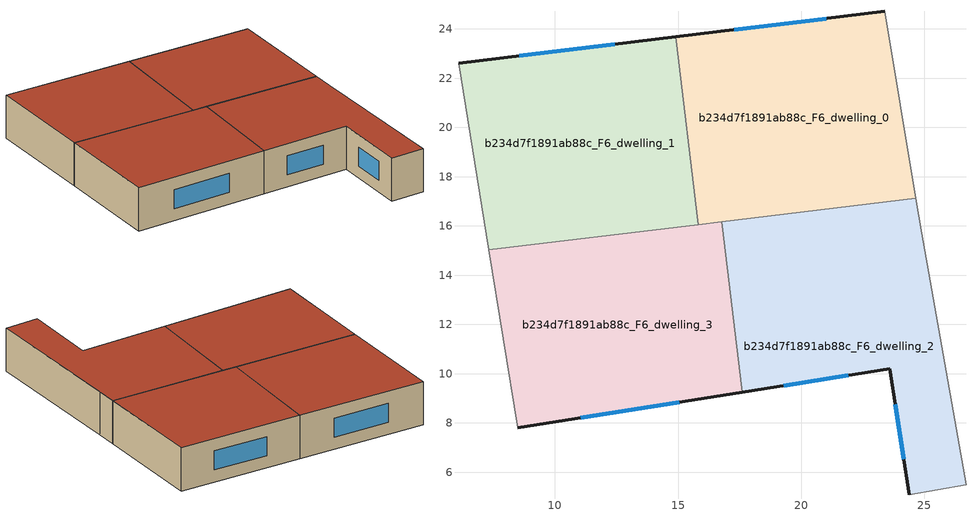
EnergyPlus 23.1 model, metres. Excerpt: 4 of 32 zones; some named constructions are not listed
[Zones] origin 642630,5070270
b234d7f1891ab88c_F6_dwelling_0
 floor to b234d7f1891ab88c_F5_dwelling_0 (EU_floor_Construction): 23.4,24.71 24.66,17.12 15.83,16.05 14.91,23.68 z18
 wall outside (EU_wall_Construction): 23.4,24.71 14.91,23.68 z18:21
 wall adiabatic (EU_wall_Construction): 24.66,17.12 23.4,24.71 z18:21
 wall to b234d7f1891ab88c_F6_dwelling_1 (EU_wall_Construction): 14.91,23.68 15.83,16.05 z18:21
 wall to b234d7f1891ab88c_F6_dwelling_2 (EU_wall_Construction): 16.78,16.17 24.66,17.12 z18:21
 wall to b234d7f1891ab88c_F6_dwelling_3 (EU_wall_Construction): 15.83,16.05 16.78,16.17 z18:21
 window (EU_Window_Construction): 21.02,24.42 17.28,23.97 z18.84:20.16
 roof outside (EU_roof_Construction): 24.66,17.12 23.4,24.71 14.91,23.68 15.83,16.05 z21
b234d7f1891ab88c_F6_dwelling_1
 floor to b234d7f1891ab88c_F5_dwelling_1 (EU_floor_Construction): 14.91,23.68 15.83,16.05 7.31,15.02 6.09,22.61 z18
 wall outside (EU_wall_Construction): 14.91,23.68 6.09,22.61 z18:21
 wall adiabatic (EU_wall_Construction): 6.09,22.61 7.31,15.02 z18:21
 wall to b234d7f1891ab88c_F6_dwelling_3 (EU_wall_Construction): 7.31,15.02 15.83,16.05 z18:21
 window (EU_Window_Construction): 12.43,23.38 8.56,22.91 z18.84:20.16
 roof outside (EU_roof_Construction): 15.83,16.05 14.91,23.68 6.09,22.61 7.31,15.02 z21
b234d7f1891ab88c_F6_dwelling_2
 floor to b234d7f1891ab88c_F5_dwelling_2 (EU_floor_Construction): 24.66,17.12 24.9,15.7 26.69,5.49 24.39,5.09 23.59,10.2 17.61,9.25 16.78,16.17 z18
 wall outside (EU_wall_Construction): 17.61,9.25 23.59,10.2 24.39,5.09 z18:21
 wall to b234d7f1891ab88c_F6_dwelling_3 (EU_wall_Construction): 16.78,16.17 17.61,9.25 z18:21
 wall adiabatic (EU_wall_Construction): 24.39,5.09 26.69,5.49 24.9,15.7 24.66,17.12 z18:21
 window (EU_Window_Construction): 19.29,9.51 21.92,9.93 / 23.82,8.77 24.17,6.52 z18.84:20.16
 roof outside (EU_roof_Construction): 26.69,5.49 24.9,15.7 24.66,17.12 16.78,16.17 17.61,9.25 23.59,10.2 24.39,5.09 z21
b234d7f1891ab88c_F6_dwelling_3
 floor to b234d7f1891ab88c_F5_dwelling_3 (EU_floor_Construction): 16.78,16.17 17.61,9.25 8.48,7.8 7.31,15.02 z18
 wall outside (EU_wall_Construction): 8.48,7.8 17.61,9.25 z18:21
 wall adiabatic (EU_wall_Construction): 7.31,15.02 8.48,7.8 z18:21
 window (EU_Window_Construction): 11.04,8.2 15.06,8.84 z18.84:20.16
 roof outside (EU_roof_Construction): 17.61,9.25 16.78,16.17 7.31,15.02 8.48,7.8 z21
[HVACTEMPLATE:THERMOSTAT] Constant Heating Setpoint=20; Constant Cooling Setpoint=50
EU_HeatOnly_b234d7f1891ab88c_F0_dwelling_0; EU_HeatOnly_b234d7f1891ab88c_F0_dwelling_1; EU_HeatOnly_b234d7f1891ab88c_F0_dwelling_2; EU_HeatOnly_b234d7f1891ab88c_F0_dwelling_3; EU_HeatOnly_b234d7f1891ab88c_F0_dwelling_4; EU_HeatOnly_b234d7f1891ab88c_F1_dwelling_0; EU_HeatOnly_b234d7f1891ab88c_F1_dwelling_1; EU_HeatOnly_b234d7f1891ab88c_F1_dwelling_2; EU_HeatOnly_b234d7f1891ab88c_F1_dwelling_3; EU_HeatOnly_b234d7f1891ab88c_F1_dwelling_4; EU_HeatOnly_b234d7f1891ab88c_F2_dwelling_0; EU_HeatOnly_b234d7f1891ab88c_F2_dwelling_1; EU_HeatOnly_b234d7f1891ab88c_F2_dwelling_2; EU_HeatOnly_b234d7f1891ab88c_F2_dwelling_3; EU_HeatOnly_b234d7f1891ab88c_F2_dwelling_4; EU_HeatOnly_b234d7f1891ab88c_F3_dwelling_0; EU_HeatOnly_b234d7f1891ab88c_F3_dwelling_1; EU_HeatOnly_b234d7f1891ab88c_F3_dwelling_2; EU_HeatOnly_b234d7f1891ab88c_F3_dwelling_3; EU_HeatOnly_b234d7f1891ab88c_F3_dwelling_4; EU_HeatOnly_b234d7f1891ab88c_F4_dwelling_0; EU_HeatOnly_b234d7f1891ab88c_F4_dwelling_1; EU_HeatOnly_b234d7f1891ab88c_F4_dwelling_2; EU_HeatOnly_b234d7f1891ab88c_F4_dwelling_3; EU_HeatOnly_b234d7f1891ab88c_F5_dwelling_0; EU_HeatOnly_b234d7f1891ab88c_F5_dwelling_1; EU_HeatOnly_b234d7f1891ab88c_F5_dwelling_2; EU_HeatOnly_b234d7f1891ab88c_F5_dwelling_3; EU_HeatOnly_b234d7f1891ab88c_F6_dwelling_0; EU_HeatOnly_b234d7f1891ab88c_F6_dwelling_1; EU_HeatOnly_b234d7f1891ab88c_F6_dwelling_2; EU_HeatOnly_b234d7f1891ab88c_F6_dwelling_3
[SCHEDULE:CONSTANT]
Name | Hourly Value
EU_AlwaysOn | 1
EU_CoolingOff | 0
[SCHEDULE:FILE] Column Number=1; Rows to Skip at Top=0; Number of Hours of Data=8760; Column Separator=Comma; Interpolate to Timestep=No; Minutes per Item=60; Adjust Schedule for Daylight Savings=Yes
Name | File
EU_Step8_GainSchedule_b234d7f1891ab88c_F4_dwelling_0_f000 | ../../schedules/b234d7f1891ab88c/b234d7f1891ab88c_F4_dwelling_0_f000_gain.csv
EU_Step8_GainSchedule_b234d7f1891ab88c_F4_dwelling_1_f000 | ../../schedules/b234d7f1891ab88c/b234d7f1891ab88c_F4_dwelling_1_f000_gain.csv
EU_Step8_GainSchedule_b234d7f1891ab88c_F4_dwelling_2_f000 | ../../schedules/b234d7f1891ab88c/b234d7f1891ab88c_F4_dwelling_2_f000_gain.csv
EU_Step8_GainSchedule_b234d7f1891ab88c_F4_dwelling_3_f000 | ../../schedules/b234d7f1891ab88c/b234d7f1891ab88c_F4_dwelling_3_f000_gain.csv
EU_Step8_GainSchedule_b234d7f1891ab88c_F5_dwelling_0_f000 | ../../schedules/b234d7f1891ab88c/b234d7f1891ab88c_F5_dwelling_0_f000_gain.csv
EU_Step8_GainSchedule_b234d7f1891ab88c_F5_dwelling_1_f000 | ../../schedules/b234d7f1891ab88c/b234d7f1891ab88c_F5_dwelling_1_f000_gain.csv
EU_Step8_GainSchedule_b234d7f1891ab88c_F5_dwelling_2_f000 | ../../schedules/b234d7f1891ab88c/b234d7f1891ab88c_F5_dwelling_2_f000_gain.csv
EU_Step8_GainSchedule_b234d7f1891ab88c_F5_dwelling_3_f000 | ../../schedules/b234d7f1891ab88c/b234d7f1891ab88c_F5_dwelling_3_f000_gain.csv
EU_Step8_GainSchedule_b234d7f1891ab88c_F6_dwelling_0_f000 | ../../schedules/b234d7f1891ab88c/b234d7f1891ab88c_F6_dwelling_0_f000_gain.csv
EU_Step8_GainSchedule_b234d7f1891ab88c_F6_dwelling_1_f000 | ../../schedules/b234d7f1891ab88c/b234d7f1891ab88c_F6_dwelling_1_f000_gain.csv
EU_Step8_GainSchedule_b234d7f1891ab88c_F6_dwelling_2_f000 | ../../schedules/b234d7f1891ab88c/b234d7f1891ab88c_F6_dwelling_2_f000_gain.csv
EU_Step8_GainSchedule_b234d7f1891ab88c_F6_dwelling_3_f000 | ../../schedules/b234d7f1891ab88c/b234d7f1891ab88c_F6_dwelling_3_f000_gain.csv
